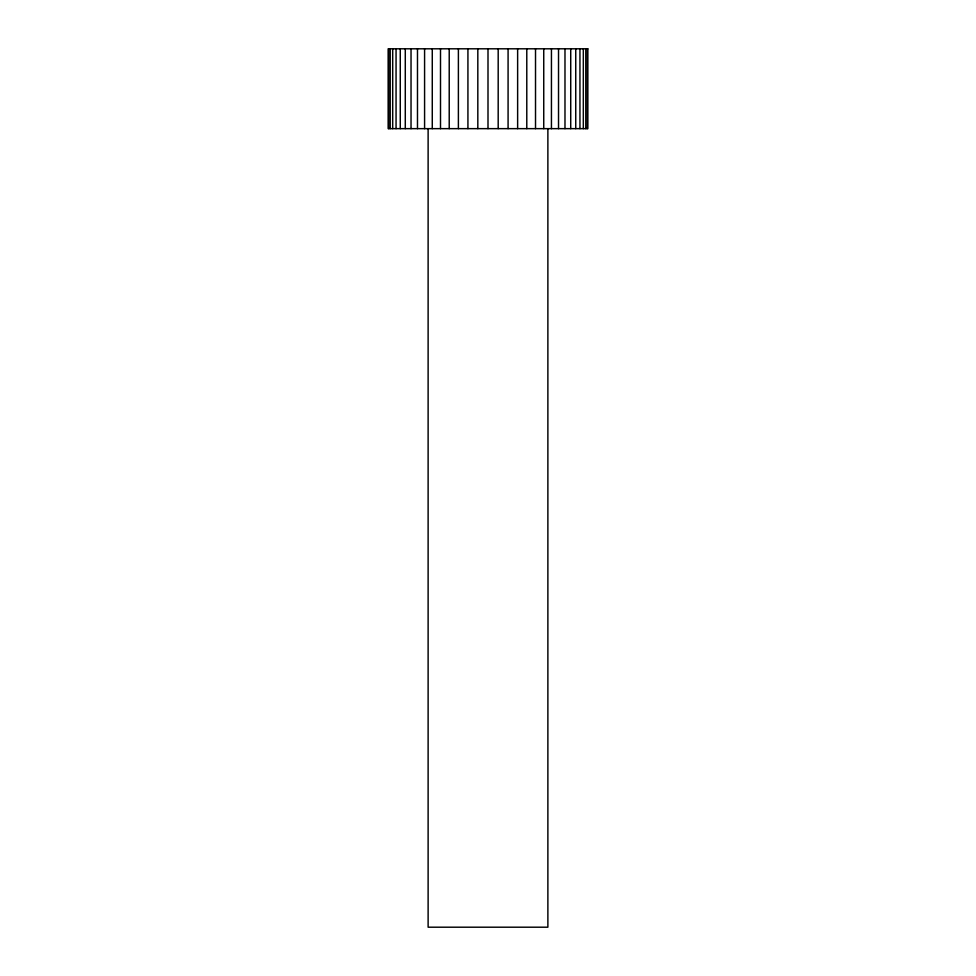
<?xml version="1.0" encoding="UTF-8"?>
<svg xmlns="http://www.w3.org/2000/svg" width="976" height="976" viewBox="0 0 976 976"><rect width="100%" height="100%" fill="white"/><g stroke="black" fill="none" stroke-linecap="round" stroke-linejoin="round"><path stroke-width="1.46" d="M587.308 48.8L587.308 128.649M585.783 48.8L585.783 128.649M583.319 48.8L583.319 128.649M579.951 48.8L579.951 128.649M575.742 48.8L575.742 128.649M570.728 48.8L570.728 128.649M564.982 48.8L564.982 128.649M558.528 48.8L558.528 128.649M551.44 48.8L551.44 128.649M547.878 128.649L547.878 927.2L428.122 927.2L428.122 128.649M543.742 48.8L543.742 128.649M535.519 48.8L535.519 128.649M526.784 48.8L526.784 128.649M517.634 48.8L517.634 128.649M508.081 48.8L508.081 128.649M498.187 48.8L498.187 128.649M488 48.8L488 128.649M477.825 48.8L477.825 128.649M467.931 48.8L467.931 128.649M458.391 48.8L458.391 128.649M449.216 48.8L449.216 128.649M440.505 48.8L440.505 128.649M432.27 48.8L432.27 128.649M424.584 48.8L424.584 128.649M417.484 48.8L417.484 128.649M411.03 48.8L411.03 128.649M405.284 48.8L405.284 128.649M400.27 48.8L400.27 128.649M396.061 48.8L396.061 128.649M392.694 48.8L392.694 128.649M390.217 48.8L390.217 128.649M388.704 48.8L388.704 128.649M587.82 48.8L388.18 48.8L388.18 128.649L587.82 128.649L587.82 48.8"/></g></svg>
